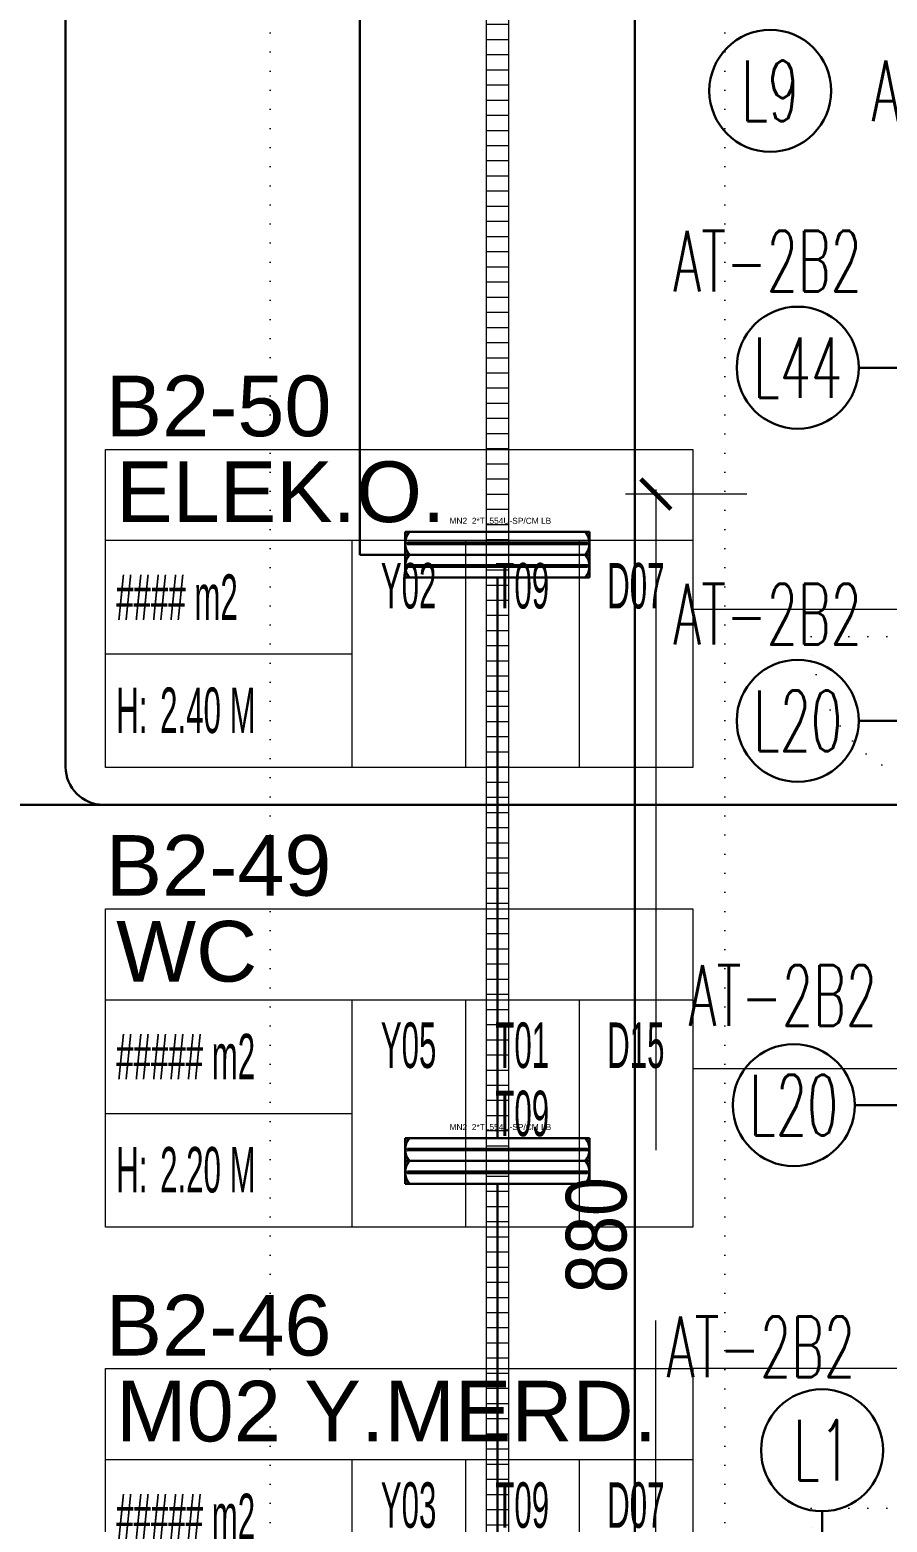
# Model space of a CAD drawing. Header units: metres. Extents: x -13316 to 152404, y -3899 to 30226.
# Drawn here: x 3361 to 3927, y 2922 to 3906 of the extents above; entities that cross this region are included whole.
import ezdxf
from ezdxf.enums import TextEntityAlignment as Align

# ---------------------------------------------------------------- set-up
doc = ezdxf.new("R2010")
doc.units = ezdxf.units.M
doc.header["$LTSCALE"] = 100
doc.header["$MEASUREMENT"] = 0
doc.linetypes.add('DOT2', pattern=[0.125, 0, -0.125])
doc.linetypes.add('HIDDEN', pattern=[0.375, 0.25, -0.125])
doc.layers.get('0').update_dxf_attribs({"color": 9, "lineweight": 9})
for name, color, linetype, lineweight in [('06B', 9, 'Continuous', 9), ('06D', 9, 'Continuous', 9), ('10', 9, 'Continuous', 9), ('20', 9, 'DOT2', 9), ('21_mahal200', 9, 'Continuous', 9), ('25', 9, 'Continuous', 9), ('E-2x54 W SIVAÜSTÜ FLUORESAN YÜKSEK TAVAN ARMATÜRÜ', 7, 'Continuous', 30), ('E-KABLO', 7, 'Continuous', 30), ('E-LINYE', 7, 'Continuous', 30)]:
    doc.layers.add(name, color=color, linetype=linetype, lineweight=lineweight)
doc.styles.add('Arial', font='arial.ttf', dxfattribs={"height": 2.5})
doc.styles.add('E-YAZI', font='txttw.shx')
doc.styles.add('MuuM_TEXT-STANDART', font='ARIALN.TTF')
doc.dimstyles.new('MuuM_DIM200', dxfattribs={"dimscale": 20, "dimtxt": 2, "dimasz": 1, "dimexe": 1, "dimexo": 1, "dimgap": 1, "dimtad": 1, "dimdec": 1, "dimrnd": 0.5, "dimdsep": 46, "dimtxsty": 'MuuM_TEXT-STANDART', "dimblk": 'ARCHTICK', "dimcen": 0, "dimdle": 0.15, "dimclrd": 256, "dimclre": 256, "dimclrt": 256, "dimadec": 0, "dimazin": 0, "dimtfac": 5, "dimtdec": 1, "dimtix": 1, "dimtmove": 2, "dimatfit": 3, "dimldrblk": 'DOT', "dimfxl": 3, "dimfxlon": 1, "dimtolj": 1, "dimlwd": -1, "dimlwe": -1, "dimarcsym": 0})

# ---------------------------------------------------------------- blocks, each defined once
blk = doc.blocks.new('2x54 W SIVAÜSTÜ FLUORESAN YÜKSEK TAVAN ARMATÜRÜ')
at = {"layer": 'E-2x54 W SIVAÜSTÜ FLUORESAN YÜKSEK TAVAN ARMATÜRÜ', "color": 4}
for p, q in [((-60.8, 15), (-60.8, -15)), ((-60.8, 15), (60.8, 15)), ((60.8, 15), (60.8, 0)), ((-60, 0), (-15, 0)), ((15, 0), (60, 0)), ((60.8, 0), (60.8, -15)), ((-60.8, -15), (60.8, -15))]:
    blk.add_line(p, q, dxfattribs=at)
at = {"layer": 'E-2x54 W SIVAÜSTÜ FLUORESAN YÜKSEK TAVAN ARMATÜRÜ', "color": 7}
for p, q in [((-60.8, 0), (60.8, 0)), ((-59.27, 8.01), (59.32, 8.01)), ((-59.16, 7.01), (59.44, 7)), ((-59.27, -6.99), (59.32, -6.99)), ((-59.16, -7.99), (59.44, -8))]:
    blk.add_line(p, q, dxfattribs=at)
for centre in [(-59.23, 7.63), (-59.23, 7.33), (59.36, 7.63), (59.36, 7.33), (-59.23, -7.37), (-59.23, -7.67), (59.36, -7.37), (59.36, -7.67)]:
    blk.add_circle(centre, 0.11, dxfattribs=at)
for centre, radius, start, end in [((-48.66, 7.5), 12.14, 141.85995, 218.14005), ((48.66, 7.5), 12.14, 321.85995, 38.14005), ((-59.12, 7.51), 0.515, 106.86737, 266.76121), ((-59.32, 7.49), 0.519, 289.2244, 84.40418), ((59.47, 7.51), 0.515, 106.86737, 266.76121), ((59.27, 7.49), 0.519, 289.2244, 84.40418), ((-48.66, -7.5), 12.14, 141.85995, 218.14005), ((-59.12, -7.49), 0.515, 106.86737, 266.76121), ((-59.32, -7.51), 0.519, 289.2244, 84.40418), ((48.66, -7.5), 12.14, 321.85995, 38.14005), ((59.47, -7.49), 0.515, 106.86737, 266.76121), ((59.27, -7.51), 0.519, 289.2244, 84.40418)]:
    blk.add_arc(centre, radius, start, end, dxfattribs=at)
at = {"layer": 'E-2x54 W SIVAÜSTÜ FLUORESAN YÜKSEK TAVAN ARMATÜRÜ', "color": 7, "style": 'Arial'}
blk.add_text('MN2  2*TL554U-SP/CM LB', height=3.9508, dxfattribs=at).set_placement((-31.61, 20.4))
blk = doc.blocks.new('_ArchTick')
at = {"color": 0, "linetype": 'ByBlock', "const_width": 0.15}
blk.add_lwpolyline([(-0.5, -0.5), (0.5, 0.5)], dxfattribs=at)
blk = doc.blocks.new('*D665')
at = {"layer": '25', "transparency": 16777216}
for p, q in [((3514.6, -30030.79), (3434.6, -30030.79)), ((3454.6, -30027.79), (3454.6, -30463.63)), ((3454.6, -30913.79), (3454.6, -30575.99)), ((3514.6, -30910.79), (3434.6, -30910.79))]:
    blk.add_line(p, q, dxfattribs=at)
at = {"layer": '25', "transparency": 16777216, "xscale": 20, "yscale": 20, "zscale": 20}
for p, rotation in [((3454.6, -30030.79), 90), ((3454.6, -30910.79), 270)]:
    blk.add_blockref('_ArchTick', p, dxfattribs=dict(at, rotation=rotation))
at = {"layer": '25', "transparency": 16777216, "insert": (3415.42, -30519.81), "char_height": 40, "attachment_point": 5, "rotation": 90, "style": 'MuuM_TEXT-STANDART'}
blk.add_mtext('\\A1;880', dxfattribs=at)
blk = doc.blocks.new('_Dot')
at = {"color": 0, "linetype": 'ByBlock', "lineweight": -2}
blk.add_line((-0.5, 0), (-1, 0), dxfattribs=at)
at = {"color": 0, "linetype": 'ByBlock', "const_width": 0.5}
blk.add_lwpolyline([(-0.25, 0, 1), (0.25, 0, 1)], format="xyb", close=True, dxfattribs=at)
blk = doc.blocks.new('gr-p-barel kilitli kapı kolu')
at = {"flags": 128}
for points in [[(-0.9, 0.8), (-0.9, 4.9), (-11.7, 4.9), (-11.7, 6.7), (0.9, 6.7), (0.9, 0.8)], [(-0.8, 5), (0.8, 6.6)]]:
    blk.add_lwpolyline(points, dxfattribs=at)
blk.add_lwpolyline([(-2.75, 0), (-2.75, 0.7), (2.75, 0.7), (2.75, 0)])
blk.add_lwpolyline([(-1.3, 0.7), (1.3, 0.7), (1.3, 0.8), (-1.3, 0.8)], close=True)
blk = doc.blocks.new('prf-scr2')
at = {"linetype": 'DOT2', "ltscale": 10}
blk.add_line((0, 0.19), (0, -1.06), dxfattribs=at)
for p, q in [((0.09, -0.24), (-0.09, -0.2)), ((-0.09, -0.24), (0.09, -0.28)), ((0.09, -0.32), (-0.09, -0.28)), ((-0.09, -0.32), (0.09, -0.36)), ((0.09, -0.4), (-0.09, -0.36)), ((-0.09, -0.4), (0.09, -0.44)), ((0.09, -0.48), (-0.09, -0.44)), ((-0.09, -0.48), (0.09, -0.52)), ((0.09, -0.56), (-0.09, -0.52)), ((-0.09, -0.56), (0.09, -0.6)), ((0.09, -0.64), (-0.09, -0.6)), ((-0.09, -0.64), (0.09, -0.68)), ((0.09, -0.72), (-0.09, -0.68)), ((-0.09, -0.72), (0.09, -0.76)), ((0.06, -0.84), (-0.08, -0.76)), ((-0.07, -0.8), (0.06, -0.84)), ((0.09, -0.17), (0, -0.15)), ((0, -0.18), (0.09, -0.2))]:
    blk.add_line(p, q)
blk.add_lwpolyline([(0.23, 0), (-0.23, 0), (-0.23, -0.01), (-0.12, -0.14), (0.12, -0.14), (0.23, -0.01), (0.23, 0)], close=True)
for points in [[(0.23, -0.01), (-0.23, -0.01)], [(-0.09, -0.14), (-0.09, -0.2), (-0.12, -0.22), (-0.12, -0.23), (-0.09, -0.24), (-0.09, -0.28), (-0.12, -0.3), (-0.12, -0.31), (-0.09, -0.32), (-0.09, -0.36), (-0.12, -0.38), (-0.12, -0.39), (-0.09, -0.4), (-0.09, -0.44), (-0.12, -0.46), (-0.12, -0.46), (-0.09, -0.48), (-0.09, -0.52), (-0.12, -0.54), (-0.12, -0.54), (-0.09, -0.56), (-0.09, -0.6), (-0.12, -0.62), (-0.12, -0.62), (-0.09, -0.64), (-0.09, -0.68), (-0.12, -0.69), (-0.12, -0.7), (-0.09, -0.72), (-0.09, -0.73), (-0.08, -0.76), (-0.1, -0.77), (-0.1, -0.78), (-0.07, -0.8), (-0.01, -0.94), (0, -0.95), (0.01, -0.94), (0.08, -0.76), (0.09, -0.76), (0.12, -0.74), (0.12, -0.73), (0.09, -0.72), (0.09, -0.68), (0.12, -0.66), (0.12, -0.66), (0.09, -0.64), (0.09, -0.6), (0.12, -0.58), (0.12, -0.58), (0.09, -0.56), (0.09, -0.52), (0.12, -0.5), (0.12, -0.5), (0.09, -0.48), (0.09, -0.44), (0.12, -0.43), (0.12, -0.42), (0.09, -0.4), (0.09, -0.36), (0.12, -0.35), (0.12, -0.34), (0.09, -0.32), (0.09, -0.28), (0.12, -0.27), (0.12, -0.26), (0.09, -0.24), (0.09, -0.2), (0.12, -0.19), (0.12, -0.18), (0.09, -0.17), (0.09, -0.14)]]:
    blk.add_lwpolyline(points)
blk = doc.blocks.new('K-SAC-01')
at = {"layer": '10'}
for points in [[(-4.6, 16.2, -0.414214), (-4.5, 16.3), (-0.1, 16.3, -0.414214), (0, 16.2), (0, 5.9), (0.2, 5.9), (0.2, 16.2, 0.414214), (-0.1, 16.5), (-4.5, 16.5, 0.414214), (-4.8, 16.2), (-4.8, 15.3, 0.414214), (-4.5, 15), (-3.4, 15), (-3.4, 15.2), (-4.5, 15.2, -0.414214), (-4.6, 15.3)], [(0.2, 10.3, -0.414214), (0.5, 10.6), (1.5, 10.6, -0.414214), (1.8, 10.3), (1.8, 3.9, -0.414214), (1.5, 3.6, -0.414214), (1.2, 3.9), (1.2, 4.8), (0.2, 4.8), (0.2, -1.2, -0.414214), (-0.1, -1.5), (-4.5, -1.5, -0.414214), (-4.8, -1.2), (-4.8, -0.3, -0.414214), (-4.5, 0), (-3.4, 0), (-3.4, -0.2), (-4.5, -0.2, 0.414214), (-4.6, -0.3), (-4.6, -1.2, 0.414214), (-4.5, -1.3), (-0.1, -1.3, 0.414214), (0, -1.2), (0, 5), (1.4, 5), (1.4, 3.9, 0.414214), (1.5, 3.8, 0.414214), (1.6, 3.9), (1.6, 10.3, 0.414214), (1.5, 10.4), (0.5, 10.4, 0.414214), (0.4, 10.3), (0.4, 9.4), (0.2, 9.4)], [(99.8, 10.3, 0.414214), (99.5, 10.6), (98.5, 10.6, 0.414214), (98.2, 10.3), (98.2, 3.9, 0.414214), (98.5, 3.6, 0.414214), (98.8, 3.9), (98.8, 4.8), (99.8, 4.8), (99.8, -1.2, 0.414214), (100.1, -1.5), (104.5, -1.5, 0.414214), (104.8, -1.2), (104.8, -0.3, 0.414214), (104.5, 0), (103.4, 0), (103.4, -0.2), (104.5, -0.2, -0.414214), (104.6, -0.3), (104.6, -1.2, -0.414214), (104.5, -1.3), (100.1, -1.3, -0.414214), (100, -1.2), (100, 5), (98.6, 5), (98.6, 3.9, -0.414214), (98.5, 3.8, -0.414214), (98.4, 3.9), (98.4, 10.3, -0.414214), (98.5, 10.4), (99.5, 10.4, -0.414214), (99.6, 10.3), (99.6, 9.4), (99.8, 9.4)], [(104.6, 16.2, 0.414214), (104.5, 16.3), (100.1, 16.3, 0.414214), (100, 16.2), (100, 5.9), (99.8, 5.9), (99.8, 16.2, -0.414214), (100.1, 16.5), (104.5, 16.5, -0.414214), (104.8, 16.2), (104.8, 15.3, -0.414214), (104.5, 15), (103.4, 15), (103.4, 15.2), (104.5, 15.2, 0.414214), (104.6, 15.3)], [(-0.38, -2.01), (1, -1.37), (1, 1.5), (1.2, 1.5), (1.2, -1.5), (-0.27, -2.18, -14.796002)]]:
    blk.add_lwpolyline(points, format="xyb", close=True, dxfattribs=at)
for points in [[(98.8, 0.15), (98.8, 2.15), (99.1, 2.15), (99.1, 3.19), (1.5, 3.19), (1.5, 2.15), (1.8, 2.15), (1.8, 0.15), (1.5, 0.15), (1.5, 1.85), (1.2, 1.85), (1.2, 3.49), (99.4, 3.49), (99.4, 1.85), (99.1, 1.85), (99.1, 0.15)], [(98.8, 2.15), (98.8, 0.15), (99.4, 0.15), (99.4, -1.5), (1.2, -1.5), (1.2, 0.15), (1.8, 0.15), (1.8, 2.15), (2.1, 2.15), (2.1, -0.15), (1.5, -0.15), (1.5, -1.2), (99.1, -1.2), (99.1, -0.15), (98.5, -0.15), (98.5, 2.15), (98.8, 2.15)]]:
    blk.add_lwpolyline(points, dxfattribs=at)
for points in [[(2.1, 3), (8.1, 3), (8.1, -1), (2.1, -1)], [(2.4, 2.7), (7.8, 2.7), (7.8, -0.7), (2.4, -0.7)], [(98.5, 3), (92.5, 3), (92.5, -1), (98.5, -1)], [(98.2, 2.7), (92.8, 2.7), (92.8, -0.7), (98.2, -0.7)]]:
    blk.add_lwpolyline(points, close=True, dxfattribs=at)
blk.add_circle((-0.95, -2.5), 0.55, dxfattribs=at)
at = {"layer": '20', "linetype": 'HIDDEN'}
for points in [[(-0.2, -1.3), (-0.2, 0), (-1.7, 0), (-1.7, -1.3)], [(-0.4, -1.99), (-0.4, -0.2), (-1.5, -0.2), (-1.5, -1.99)]]:
    blk.add_lwpolyline(points, dxfattribs=at)
at = {"layer": '20'}
blk.add_lwpolyline([(-0.95, -2.5), (-0.95, -102.85)], dxfattribs=at)
blk.add_arc((-0.95, -2.5), 100.35, 270, 1.51314, dxfattribs=at)
at = {"layer": '06B'}
blk.add_blockref('gr-p-barel kilitli kapı kolu', (91.4, 3.51), dxfattribs=at)
at = {"layer": '06B', "xscale": -1, "rotation": 180}
blk.add_blockref('gr-p-barel kilitli kapı kolu', (91.4, -1.51), dxfattribs=at)
at = {"layer": '10', "xscale": -1, "rotation": 90}
blk.add_blockref('prf-scr2', (1.5, 1), dxfattribs=at)
at = {"layer": '10', "rotation": 270}
blk.add_blockref('prf-scr2', (99.1, 1.22), dxfattribs=at)
blk = doc.blocks.new('p-ızgara')
at = {"layer": '06D'}
h = blk.add_hatch(dxfattribs=at)
h.set_pattern_fill('_USER', color=252, scale=10, angle=180, style=0, pattern_type=0)
h.set_pattern_definition([(180, (-7e-12, -8630), (-1e-15, -10), [])])
h.paths.add_polyline_path([(3342.5, -4975), (3342.5, -8278.51), (3357.5, -8278.51), (3357.5, -4975)])
blk.add_lwpolyline([(3342.5, -4975), (3342.5, -8278.51), (3357.5, -8278.51), (3357.5, -4975)], close=True, dxfattribs=at)
blk = doc.blocks.new('0_roomno2')
blk.add_lwpolyline([(19.375, -10.5), (0, -10.5), (0, 0), (19.375, 0)], close=True)
for points in [[(0, -3), (19.375, -3)], [(8.125, -3), (8.125, -10.5)], [(11.875, -3), (11.875, -10.5)], [(15.625, -3), (15.625, -10.5)], [(0, -6.75), (8.125, -6.75)]]:
    blk.add_lwpolyline(points)
at = {"style": 'MuuM_TEXT-STANDART', "width": 0.6}
blk.add_text('H:', height=1.5, dxfattribs=at).set_placement((0.35, -8.608), align=Align.MIDDLE_LEFT)
at = {"style": 'Arial'}
blk.add_attdef('ODANO', (0, 1.17), '', height=2, dxfattribs=at)
blk.add_attdef('MEKANADI', text='', height=2, dxfattribs=at).set_placement((0.35, -3), align=Align.BOTTOM_LEFT)
at = {"style": 'MuuM_TEXT-STANDART', "width": 0.6}
for tag, p in [('YER01', (10, -4.5)), ('TAVAN01', (13.75, -4.5)), ('DUVAR01', (17.5, -4.5)), ('YER02', (10, -6.75)), ('TAVAN02', (13.75, -6.75)), ('DUVAR02', (17.5, -6.75)), ('YER03', (10, -9)), ('TAVAN03', (13.75, -9)), ('DUVAR03', (17.5, -9))]:
    blk.add_attdef(tag, text='', height=1.5, dxfattribs=at).set_placement(p, align=Align.MIDDLE_CENTER)
for tag, p in [('M2', (0.35, -4.875)), ('TEMIZTAVANYUKSEKLIGI', (1.8, -8.608))]:
    blk.add_attdef(tag, text='', height=1.5, dxfattribs=at).set_placement(p, align=Align.MIDDLE_LEFT)
blk = doc.blocks.new('2.bod.Mimari')
at = {"layer": '06D', "linetype": 'DOT2'}
for points in [[(3200, -4327.5), (3200, -7755), (3200, -8105)], [(3500, -4327.5), (3500, -7755), (3500, -8105)]]:
    blk.add_lwpolyline(points, dxfattribs=at)
at = {"rotation": 270}
for p in [(3660, -5445), (3660, -6020)]:
    blk.add_blockref('K-SAC-01', p, dxfattribs=at)
at = {"layer": '06D'}
blk.add_blockref('p-ızgara', (0, 0), dxfattribs=at)
at = {"layer": '21_mahal200'}
ref = blk.add_blockref('0_roomno2', (3091.38, -5320.48), dxfattribs=dict(at, xscale=20, yscale=20, zscale=20))
ref.add_attrib('ODANO', 'B2-50', (3091.38, -5311.83), dxfattribs={"layer": '0', "height": 40, "style": 'Arial'})
ref.add_attrib('MEKANADI', 'ELEK.O.', dxfattribs={"layer": '0', "height": 40, "style": 'Arial'}).set_placement((3098.38, -5380.48), align=Align.BOTTOM_LEFT)
ref.add_attrib('M2', '#### m2', dxfattribs={"layer": '0', "height": 30, "style": 'MuuM_TEXT-STANDART', "width": 0.6}).set_placement((3098.38, -5417.98), align=Align.MIDDLE_LEFT)
ref.add_attrib('TEMIZTAVANYUKSEKLIGI', '2.40 M', dxfattribs={"layer": '0', "height": 30, "style": 'MuuM_TEXT-STANDART', "width": 0.6}).set_placement((3127.38, -5492.64), align=Align.MIDDLE_LEFT)
ref.add_attrib('YER01', 'Y02', dxfattribs={"layer": '0', "height": 30, "style": 'MuuM_TEXT-STANDART', "width": 0.6}).set_placement((3291.38, -5410.48), align=Align.MIDDLE_CENTER)
ref.add_attrib('TAVAN01', 'T09', dxfattribs={"layer": '0', "height": 30, "style": 'MuuM_TEXT-STANDART', "width": 0.6}).set_placement((3366.38, -5410.48), align=Align.MIDDLE_CENTER)
ref.add_attrib('DUVAR01', 'D07', dxfattribs={"layer": '0', "height": 30, "style": 'MuuM_TEXT-STANDART', "width": 0.6}).set_placement((3441.38, -5410.48), align=Align.MIDDLE_CENTER)
ref = blk.add_blockref('0_roomno2', (3091.38, -5623.64), dxfattribs=dict(at, xscale=20, yscale=20, zscale=20))
ref.add_attrib('ODANO', 'B2-49', (3091.38, -5615), dxfattribs={"layer": '0', "height": 40, "style": 'Arial'})
ref.add_attrib('MEKANADI', 'WC', dxfattribs={"layer": '0', "height": 40, "style": 'Arial'}).set_placement((3098.38, -5683.64), align=Align.BOTTOM_LEFT)
ref.add_attrib('M2', '##### m2', dxfattribs={"layer": '0', "height": 30, "style": 'MuuM_TEXT-STANDART', "width": 0.6}).set_placement((3098.38, -5721.14), align=Align.MIDDLE_LEFT)
ref.add_attrib('TEMIZTAVANYUKSEKLIGI', '2.20 M', dxfattribs={"layer": '0', "height": 30, "style": 'MuuM_TEXT-STANDART', "width": 0.6}).set_placement((3127.38, -5795.8), align=Align.MIDDLE_LEFT)
ref.add_attrib('YER01', 'Y05', dxfattribs={"layer": '0', "height": 30, "style": 'MuuM_TEXT-STANDART', "width": 0.6}).set_placement((3291.38, -5713.64), align=Align.MIDDLE_CENTER)
ref.add_attrib('TAVAN01', 'T01', dxfattribs={"layer": '0', "height": 30, "style": 'MuuM_TEXT-STANDART', "width": 0.6}).set_placement((3366.38, -5713.64), align=Align.MIDDLE_CENTER)
ref.add_attrib('DUVAR01', 'D15', dxfattribs={"layer": '0', "height": 30, "style": 'MuuM_TEXT-STANDART', "width": 0.6}).set_placement((3441.38, -5713.64), align=Align.MIDDLE_CENTER)
ref.add_attrib('TAVAN02', 'T09', dxfattribs={"layer": '0', "height": 30, "style": 'MuuM_TEXT-STANDART', "width": 0.6}).set_placement((3366.38, -5758.64), align=Align.MIDDLE_CENTER)
ref = blk.add_blockref('0_roomno2', (3091.38, -5927.05), dxfattribs=dict(at, xscale=20, yscale=20, zscale=20))
ref.add_attrib('ODANO', 'B2-46', (3091.38, -5918.4), dxfattribs={"layer": '0', "height": 40, "style": 'Arial'})
ref.add_attrib('MEKANADI', 'M02 Y.MERD.', dxfattribs={"layer": '0', "height": 40, "style": 'Arial'}).set_placement((3098.38, -5987.05), align=Align.BOTTOM_LEFT)
ref.add_attrib('M2', '##### m2', dxfattribs={"layer": '0', "height": 30, "style": 'MuuM_TEXT-STANDART', "width": 0.6}).set_placement((3098.38, -6024.55), align=Align.MIDDLE_LEFT)
ref.add_attrib('TEMIZTAVANYUKSEKLIGI', '- M', dxfattribs={"layer": '0', "height": 30, "style": 'MuuM_TEXT-STANDART', "width": 0.6}).set_placement((3127.38, -6099.2), align=Align.MIDDLE_LEFT)
ref.add_attrib('YER01', 'Y03', dxfattribs={"layer": '0', "height": 30, "style": 'MuuM_TEXT-STANDART', "width": 0.6}).set_placement((3291.38, -6017.05), align=Align.MIDDLE_CENTER)
ref.add_attrib('TAVAN01', 'T09', dxfattribs={"layer": '0', "height": 30, "style": 'MuuM_TEXT-STANDART', "width": 0.6}).set_placement((3366.38, -6017.05), align=Align.MIDDLE_CENTER)
ref.add_attrib('DUVAR01', 'D07', dxfattribs={"layer": '0', "height": 30, "style": 'MuuM_TEXT-STANDART', "width": 0.6}).set_placement((3441.38, -6017.05), align=Align.MIDDLE_CENTER)
ref.add_attrib('YER02', 'Y04', dxfattribs={"layer": '0', "height": 30, "style": 'MuuM_TEXT-STANDART', "width": 0.6}).set_placement((3291.38, -6062.05), align=Align.MIDDLE_CENTER)
at = {"layer": '25'}
dim = blk.add_linear_dim(base=(3454.6, -5350), p1=(3660, -6230), p2=(13317.29, -5350), angle=90, dimstyle='MuuM_DIM200', dxfattribs=at)
dim.commit()
dim.dimension.update_dxf_attribs({"geometry": '*D665', "text_midpoint": (3415.42, -5839.02), "dimtype": 128, "insert": (0, 24680.79)})
at = {"layer": '21_mahal200'}
for points in [[(3767.79, -5426.1), (3478.88, -5426.1)], [(3767.79, -5729.27), (3478.88, -5729.27)], [(4174.65, -5927.05), (3478.88, -5927.05)]]:
    blk.add_leader(points, dimstyle='MuuM_DIM200', override={"dimasz": 1, "dimfxl": 10}, dxfattribs=at)

msp = doc.modelspace()

# ---------------------------------------------------------------- linework, layer by layer
at = {"layer": 'E-KABLO', "color": 6}
for p, q in [((3385, 4360), (3385, 3420)), ((3579.2, 4295), (3579.2, 3560)), ((3760.8, 3940), (3760.8, 2360)), ((3609.2, 3560), (3579.2, 3560)), ((3670, 3175), (3670, 3545)), ((3670, 2775), (3670, 3145))]:
    msp.add_line(p, q, dxfattribs=at)
at = {"layer": 'E-KABLO', "color": 5}
for p, q in [((3410, 3395), (2555, 3395)), ((3955, 3395), (3410, 3395))]:
    msp.add_line(p, q, dxfattribs=at)
at = {"layer": 'E-KABLO', "color": 6}
msp.add_arc((3410, 3420), 25, 180, 270, dxfattribs=at)
at = {"layer": 'E-LINYE', "color": 7, "linetype": 'Continuous'}
for p, q in [((3908.47, 3683.41), (3955, 3683.41)), ((3908.47, 3450.38), (3972.3, 3450.38)), ((3955, 3196.84), (3905.88, 3196.84)), ((3884.26, 2875.15), (3884.26, 2928.83))]:
    msp.add_line(p, q, dxfattribs=at)
for centre in [(3850.09, 3866.07), (3868.23, 3683.41), (3868.23, 3450.38), (3865.63, 3196.84), (3884.26, 2969.08)]:
    msp.add_circle(centre, 40.25, dxfattribs=at)

# ---------------------------------------------------------------- block references
msp.add_blockref('2.bod.Mimari', (320, 8950))
at = {"layer": 'E-2x54 W SIVAÜSTÜ FLUORESAN YÜKSEK TAVAN ARMATÜRÜ', "color": 6}
for p in [(3670, 3560), (3670, 3160)]:
    msp.add_blockref('2x54 W SIVAÜSTÜ FLUORESAN YÜKSEK TAVAN ARMATÜRÜ', p, dxfattribs=at)

# ---------------------------------------------------------------- texts
at = {"layer": 'E-LINYE', "color": 3, "linetype": 'Continuous', "style": 'E-YAZI', "width": 0.6}
for s, p in [('L9', (3850.09, 3866.07)), ('AT-2B2', (3979.32, 3866.01)), ('AT-2B2', (3848.24, 3753.76)), ('L44', (3868.23, 3683.41)), ('AT-2B2', (3848.24, 3520.74)), ('L20', (3868.23, 3450.38)), ('AT-2B2', (3858.32, 3269.17)), ('L20', (3865.63, 3196.84)), ('AT-2B2', (3843.86, 3037.4)), ('L1', (3884.26, 2969.08))]:
    msp.add_text(s, height=40, dxfattribs=at).set_placement(p, align=Align.MIDDLE_CENTER)

doc.saveas('drawing.dxf')
